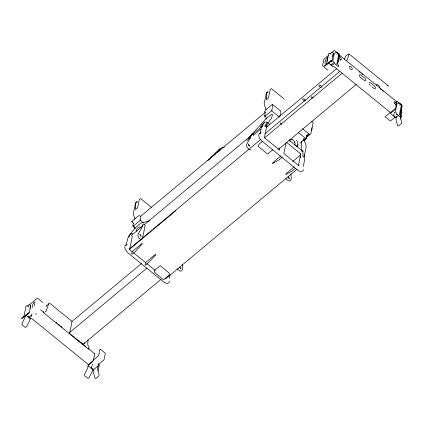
<?xml version="1.0" encoding="UTF-8"?>
<svg xmlns="http://www.w3.org/2000/svg" width="429" height="429" viewBox="0 0 429 429"><rect width="100%" height="100%" fill="white"/><g stroke="black" fill="none" stroke-linecap="round" stroke-linejoin="round"><path stroke-width="0.64" d="M124.694 246.648L125.391 249.742L127.965 252.89L164.098 282.266L167.047 283.617L168.34 283.065L169.734 281.467M140.621 236.073L140.031 234.953M179.805 267.122L180.218 268.077L181.156 268.388M180.352 268.382L179.574 267.133M249.297 145.994L248.525 144.745M258.703 134.872L259.395 137.972L261.974 141.114L298.101 170.495L301.051 171.841L302.348 171.289L303.743 169.691M289.028 178.303L288.074 176.973M311.974 127.644L311.915 129.247L311.39 130.464M305.518 100.627C303.925 97.136 300.606 99.276 304.392 100.96M327.917 57.84C326.142 57.068 323.97 64.135 325.397 63.465M84.824 342.583C84.363 344.315 85.709 343.527 84.041 343.195M88.079 339.806L87.709 344.187L88.599 347.211L89.227 348.005L88.551 349.254L43.495 312.618M379.467 87.977L379.574 86.792A1.131 0.477 48.1 0 0 378.877 85.752L377.52 84.647A1.131 0.483 48.1 0 0 376.673 84.588L376.56 85.527A1.142 0.483 48.1 0 0 376.56 85.628M91.447 367.262L91.388 367.9L92.407 368.65M91.463 367.176L91.677 366.044M393.801 115.074L393.747 115.712L394.76 116.457M393.817 114.983L394.036 113.851M23.895 316.387L26.062 305.936L27.569 305.721L28.62 306.574M25.29 316.211L25.038 317.433L21.815 323.938L22.292 325.005L25.354 327.413L26.469 326.941L29.751 320.517L30.255 318.093M30.223 307.325L30.464 306.145M35.006 302.692L34.299 306.059M69.729 332.931L71.911 322.377L71.723 321.718L141.575 263.454M88.106 365.862L87.602 368.307L84.368 374.801L84.819 375.852L87.891 378.265L89.034 377.815L92.315 371.391L92.82 368.967M93.731 369.026L93.227 371.45L94.906 378.024L95.876 378.555L98.643 376.324L99.174 375.289L97.555 368.64L98.568 363.744M98.053 370.86L99.265 364.988L98.681 363.872M125.788 245.731L125.954 244.932L124.86 245.849L125.718 245.35M135.8 207.743L135.408 209.636L137.602 207.808L139.296 199.603L140.605 198.514L151.796 207.62M136.846 202.692L137.103 201.432L135.559 202.724L133.29 213.68L134.985 219.117M133.398 223.107L132.775 226.104L135.13 228.019M133.44 225.466L133.258 226.34L134.722 227.531M249.48 148.777L129.397 248.933L129.306 249.372L132.416 251.898M129.397 248.933L129.676 249.163L132.32 236.395L131.483 235.719L131.574 235.285L142.868 225.868M142.514 238.277L145.206 225.289M165.685 278.442L165.594 278.877L296.965 169.299M169.246 278.341L169.991 274.742M266.65 97.871L266.253 99.764L268.447 97.935L270.147 89.731L271.45 88.647L284.175 98.992M267.691 92.825L267.953 91.559L266.409 92.852L264.141 103.807L266.023 109.851M259.797 133.955L259.963 133.156L258.864 134.073L261.256 132.416M260.156 133.328L261.277 127.928L264.066 122.71L265.165 121.793M265.192 115.573L265.009 116.447L265.98 117.235L266.184 119.139M267.047 124.678L264.355 137.666L279.713 150.155M279.778 116.28L280.941 112.194L280.464 110.768L272.415 104.376M278.877 149.828L279.263 147.967M286.111 142.455L283.821 153.496L299.185 165.985M294.771 142.331L294.283 141.956M298.353 165.599L300.777 153.914M300.3 157.781L300.563 156.505M306.976 135.596L306.354 138.594L303.834 140.696M303.249 166.565L304.37 161.165L304.252 154.826M326.882 61.588L327.692 57.658M326.56 63.937L328.727 53.486L330.233 53.271L331.285 54.124M333.247 53.598L332.625 56.381M336.733 64.227L338.894 53.781L337.795 53.486L336.84 54.279M394.085 102.724L394.423 101.544L396.337 103.024L395.908 105.1M396.948 104.209L395.441 111.481C395.543 113.685 404.558 121.509 400.123 114.709L401.646 107.363C401.088 105.207 400.434 100.89 397.351 103.872M396.396 116.575L395.892 118.999L397.57 125.574L398.3 126.105L401.769 123.209L400.38 116.817M399.297 115.101L401.458 104.655L400.359 104.36L399.404 105.153M400.6 113.551L402.246 105.588L396.981 101.303M400.348 115.578L401.742 108.843M400.579 119.064L401.935 112.537L401.056 110.864M128.856 237.307C131.322 231.446 136.057 226.764 141.087 223.01L149.056 221.042M28.646 316.189C28.453 318.404 30.861 317.203 31.473 315.991L31.859 314.661M31.414 315.605L31.88 314.57M331 64.001C330.807 66.211 333.22 65.01 333.826 63.798L334.218 62.468M396.922 114.034L396.653 114.875M29.842 308.928L29.982 308.499M48.675 303.963L46.101 311.181L45.125 311.781M344.412 59.406L345.484 56.397A0.761 0.375 50.2 0 1 345.57 56.29L348.375 54.049M140.278 233.966C139.661 234.76 140.422 236.417 141.425 236.079M248.954 143.892C248.337 144.68 249.099 146.337 250.102 145.999M288.685 176.196C288.068 176.989 288.83 178.646 289.832 178.308M30.502 315.192L29.923 316.194L28.609 316.774M294.927 145.286C296.149 142.594 293.136 138.964 290.299 139.328M131.907 221.798L132.068 221.439M217.567 151.871C218.554 149.088 221.573 147.42 224.415 147.303M27.676 306.429L29.322 304.317L30.797 305.77L29.29 313.041L25.397 316.291L21.761 318.699L21.45 318.307L28.829 312.752L27.477 313.878M330.341 53.979L331.987 51.866L333.462 53.319L331.955 60.591L328.062 63.841L324.437 66.238L324.126 65.846L331.494 60.307L330.142 61.433M267.085 121.965L264.731 126.169L265.261 126.694L271.568 118.131L272.431 114.484L271.9 113.958L265.621 119.192L248.053 138.449M331.96 61.803L332.18 61.465L331.714 61.856M92.369 365.047L92.594 364.709L92.122 365.1M394.728 112.854L394.948 112.516L394.482 112.907M332.673 63.422L331.66 64.516L330.968 64.581M208.896 159.727L219.498 149.131L220.345 149.26M304.381 138.363L301.925 141.597L300.037 143.173M213.926 154.874C215.412 152.863 217.487 151.244 219.959 150.676M308.96 134.095L302.638 128.721M210.253 158.494L212.167 156.36L215.251 154.435M246.804 140.766L250.375 137.779M253.437 135.215L260.585 129.236M267.969 92.058L266.709 93.109L266.178 94.332L266.548 97.817M137.124 201.93L135.859 202.981L135.333 204.199L135.698 207.684M29.488 304.762L37.473 298.107L42.739 302.391M328.432 55.421L323.938 59.164L322.554 65.862L327.82 70.142M332.421 52.091L334.416 50.429L339.682 54.714M140.54 216.404L265.519 112.157M133.054 226.33L140.117 220.442L140.744 217.385C140.744 216.205 139.409 215.02 138.363 215.953L131.628 221.568L133.671 223.332M48.874 303.405L49.378 302.981L72.072 321.439M48.761 303.85L45.962 306.188L46.262 306.038M143.892 225.011L251.657 135.124M252.686 134.266L262.95 125.708M43.056 312.296L43.667 311.786M266.173 127.461L336.797 68.554M346.385 60.72L347.383 59.888L348.959 53.888L388.363 85.929L387.521 85.784M127.247 244.187L126.147 245.104C127.016 242.642 128.121 231.773 132.711 233.784M264.929 133.848L339.918 71.3M250.509 147.919L260.773 139.361M129.676 249.163L140.964 239.747M142.508 238.46L152.257 230.33M153.282 229.472L175.863 210.639M142.38 238.926L141.372 239.768C133.044 235.526 142.224 230.856 142.546 224.791L143.554 223.949L144.793 224.957M251.056 148.847L250.048 149.689C241.725 145.447 250.901 140.776 251.222 134.711L252.236 133.869L253.882 135.21M264.629 137.838L342.186 73.15M262.65 141.254L258.8 144.466L258.371 146.536L267.557 154.011L272.828 149.7M277.987 149.721L356.284 84.411M280.722 155.984L272.313 163.176L272.731 163.513L278.909 159.99L282.159 157.277M147.008 268.012L69.45 332.7L69.332 333.269L83.022 344.401L161.095 279.284M306.445 135.58L306.697 135.371L305.823 138.578L298.557 132.668M306.467 136.588L309.352 134.18L309.207 133.816L306.746 135.28M306.311 137.553L310.853 133.768L313.17 122.571L311.658 121.337M296.267 146.316L298.155 144.745M303.764 140.476L305.78 138.798M292.75 161.438L300.96 154.59M294.106 166.87L285.703 174.061L286.122 174.399L292.294 170.876L295.549 168.163M394.305 103.625L395.838 102.349M93.114 360.29L98.649 355.673L100.037 348.981L105.303 353.265L103.92 359.958L98.386 364.575L98.123 365.846L93.179 369.97L87.913 365.685L92.852 361.561M390.653 112.119L385.119 116.736L390.385 121.021L395.415 116.822M395.329 109.266L390.39 113.39L395.656 117.675L398.621 115.203M264.066 122.71L264.452 122.512M292.069 139.881L292.358 139.72M34.931 301.957C33.151 301.989 31.231 308.215 32.625 307.663M149.415 220.838L149.818 220.586M264.076 123.048L261.915 124.742L260.242 127.075M296.401 146.493L297.833 146.192L297.581 146.402L297.855 145.404L297.528 142.144L296.67 140.197M290.149 139.623L290.417 140.17M303.185 138.835L303.748 139.2L306.167 145.517L305.813 148.943L304.064 156.505L303.566 157.105L303.003 156.741L302.842 150.488M340.524 60.06C342.39 59.996 340.503 56.226 339.242 56.601M396.841 101.775L339.548 55.185A0.917 0.29 -50.9 0 1 339.554 55.352L338.325 61.277A0.917 0.29 -50.9 0 1 337.848 62.076M359.068 71.611L360.097 72.447M361.642 73.702L362.671 74.539M380.228 88.814L381.225 89.629M382.228 90.439L383.226 91.254M339.017 58.505L340.723 59.894M394.407 103.545L396.112 104.933M363.492 79.885L360.628 77.558A2.081 1.03 50.2 0 1 359.352 75.118A2.081 1.03 50.2 0 1 361.127 75.161L364.468 77.874A2.081 1.03 50.2 0 1 365.749 80.32A2.081 1.03 50.2 0 1 363.969 80.271M371.798 86.642L373.707 88.192A2.081 1.03 50.2 0 0 374.501 88.653M333.542 66.286L390.32 112.457M328.303 62.907L333.092 66.801M321.868 86.867C319.734 83.07 317.036 86.326 321.198 87.672M313.073 97.796L311.738 96.713L311.529 97.201L312.081 98.257M271.616 110.757L279.402 117.09M281.96 123.75L280.496 122.769L281.247 124.737M266.72 122.008L269.83 124.544M289.039 140.16L303.051 151.555M266.565 126.11L267.605 126.957M286.304 142.16L300.847 153.99M285.778 178.743L288.835 181L289.613 181.022L290.878 179.982L291.307 178.271L290.894 173.825M139.999 219.997L143.415 222.774M177.102 268.822L179.687 270.865L180.582 271.16L181.194 270.903L182.202 270.061L182.631 268.35L182.271 264.537M133.457 252.745L145.898 262.859M146.933 263.701L155.228 270.447M40.53 309.695L44.144 312.634M56.017 322.286L57.046 323.128M58.081 323.965L59.631 325.225M60.661 326.067L62.21 327.322M78.727 340.755L79.762 341.597M81.306 342.857L82.341 343.693M83.371 344.535L85.956 346.632M88.535 348.729L94.729 353.769M31.424 318.275L88.208 364.446M25.826 315.197L30.615 319.09M140.626 227.118C139.259 225.788 135.312 229.783 136.647 231.134M290.106 141.372L289.355 139.87M338.009 53.067L336.947 52L334.384 53.335L332.877 60.607C332.979 62.795 342.02 70.667 337.559 63.835L339.082 56.489L338.545 54.778M134.658 226.769L134.856 228.673M301.571 141.286L301.834 151.33M207.808 160.655A18.415 14.876 11.7 0 1 209.095 159.438M333.392 53.234A2.553 0.81 -50.9 0 1 333.489 53.448M390.315 112.291A0.917 0.29 -50.9 0 0 390.814 112.312L394.9 108.902A0.917 0.29 -50.9 0 0 395.618 107.867L396.846 101.941A0.917 0.29 -50.9 0 0 396.348 101.92M349.201 67.096A2.081 1.03 50.2 0 1 350.584 66.506A2.081 1.03 50.2 0 1 352.284 68.881A2.081 1.03 50.2 0 1 350.895 69.471M350.493 69.187A2.081 1.03 50.2 0 1 349.485 67.959M375.155 88.669A2.081 1.03 50.2 0 0 374.201 85.789L370.865 83.076A2.081 1.03 50.2 0 0 369.203 82.765M370.366 85.478A2.081 1.03 50.2 0 1 369.637 84.695M369.358 84.245A2.081 1.03 50.2 0 1 369.165 83.8M94.632 353.705A0.917 0.29 -50.9 0 1 94.734 353.93L93.506 359.856A0.917 0.29 -50.9 0 1 92.787 360.891L88.701 364.301A0.917 0.29 -50.9 0 1 88.202 364.285M36.213 313.267A0.917 0.29 -50.9 0 1 35.494 314.301M30.615 305.78A2.553 0.81 -50.9 0 1 30.711 305.995M264.8 111.492L265.149 113.218L264.527 116.211L264.806 116.436L271.868 110.548L272.747 104.172L265.674 109.765L264.8 111.492M132.159 251.689L131.708 253.871L132.127 254.209L135.376 251.496L142.412 243.828L141.994 243.484L132.159 251.689M145.549 262.575L145.099 264.757L145.511 265.095L148.766 262.382L155.802 254.713L155.384 254.37L145.549 262.575M154.88 270.152L154.424 272.335L163.615 279.805L168.929 275.279L169.358 273.203L160.173 265.733L154.88 270.152"/></g></svg>
